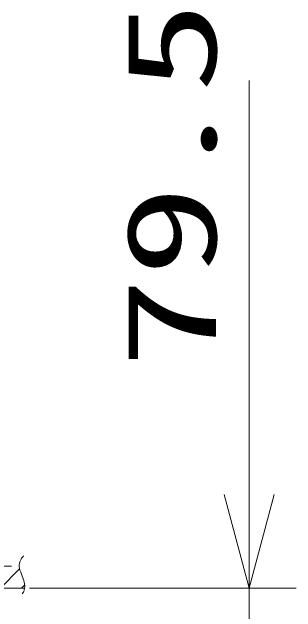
# Model space of a CAD drawing. Units: millimetres on the paper. Extents: x -62 to 65, y -59 to 59.
# Drawn here: x 7.8 to 15.39, y 27.85 to 43.86 of the extents above; entities that cross this region are included whole.
import ezdxf
from ezdxf.enums import TextEntityAlignment as Align

# ---------------------------------------------------------------- set-up
doc = ezdxf.new("R2010")
doc.units = ezdxf.units.MM
doc.linetypes.add('DASHED1', pattern=[1.8, 1.2, -0.6])
for name, color, linetype, lineweight in [('0-1_GAIKEI', 4, 'Continuous', 9), ('0-2_SUNPO', 7, 'Continuous', 9), ('0-3_0', 7, 'Continuous', 9)]:
    doc.layers.add(name, color=color, linetype=linetype, lineweight=lineweight)
doc.styles.add('ＭＳ ゴシック', font='')
doc.styles.get('ＭＳ ゴシック').set_extended_font_data('MS Gothic')

# ---------------------------------------------------------------- blocks, each defined once
blk = doc.blocks.new('_Open30')
at = {"layer": '0-3_0'}
blk.add_line((0, 0), (-1, 0), dxfattribs=at)
blk.add_lwpolyline([(-1, 0.2679), (0, 0), (-1, -0.2679)], dxfattribs=at)

msp = doc.modelspace()

# ---------------------------------------------------------------- linework, layer by layer
at = {"layer": '0-1_GAIKEI', "color": 134, "linetype": 'DASHED1'}
for p, q in [((6.588, 29.075), (7.994, 29.075)), ((7.489, 28.488), (8.004, 29.003)), ((8.135, 28.488), (6.267, 28.488)), ((8.055, 28.488), (8.137, 28.57))]:
    msp.add_line(p, q, dxfattribs=at)
msp.add_lwpolyline([(8.104, 29.348), (8.085, 29.327), (8.069, 29.307), (8.055, 29.287), (8.042, 29.267), (8.022, 29.228), (8.007, 29.189), (7.998, 29.15), (7.994, 29.109), (7.994, 29.067), (8, 29.021), (8.012, 28.971), (8.031, 28.912), (8.059, 28.837), (8.097, 28.74), (8.113, 28.691), (8.126, 28.642), (8.132, 28.615), (8.136, 28.587), (8.138, 28.563), (8.139, 28.538), (8.138, 28.516), (8.135, 28.493), (8.132, 28.472), (8.127, 28.45), (8.121, 28.429), (8.113, 28.408), (8.104, 28.387), (8.093, 28.366), (8.074, 28.335)], dxfattribs=at)
at = {"layer": '0-2_SUNPO'}
for p, q in [((14.137, 30.988), (14.137, 42.03)), ((8.267, 28.488), (15.387, 28.488)), ((14.137, 23.188), (14.137, 28.488))]:
    msp.add_line(p, q, dxfattribs=at)

# ---------------------------------------------------------------- block references
at = {"layer": '0-2_SUNPO', "xscale": 2.5, "yscale": 2.5, "rotation": 270}
msp.add_blockref('_Open30', (14.137, 28.488), dxfattribs=at)

# ---------------------------------------------------------------- texts
at = {"layer": '0-2_SUNPO', "style": 'ＭＳ ゴシック', "width": 1.5}
msp.add_text('79.5', height=2.405, rotation=90, dxfattribs=at).set_placement((13.975, 34.336), align=Align.BOTTOM_LEFT)

doc.saveas('drawing.dxf')
